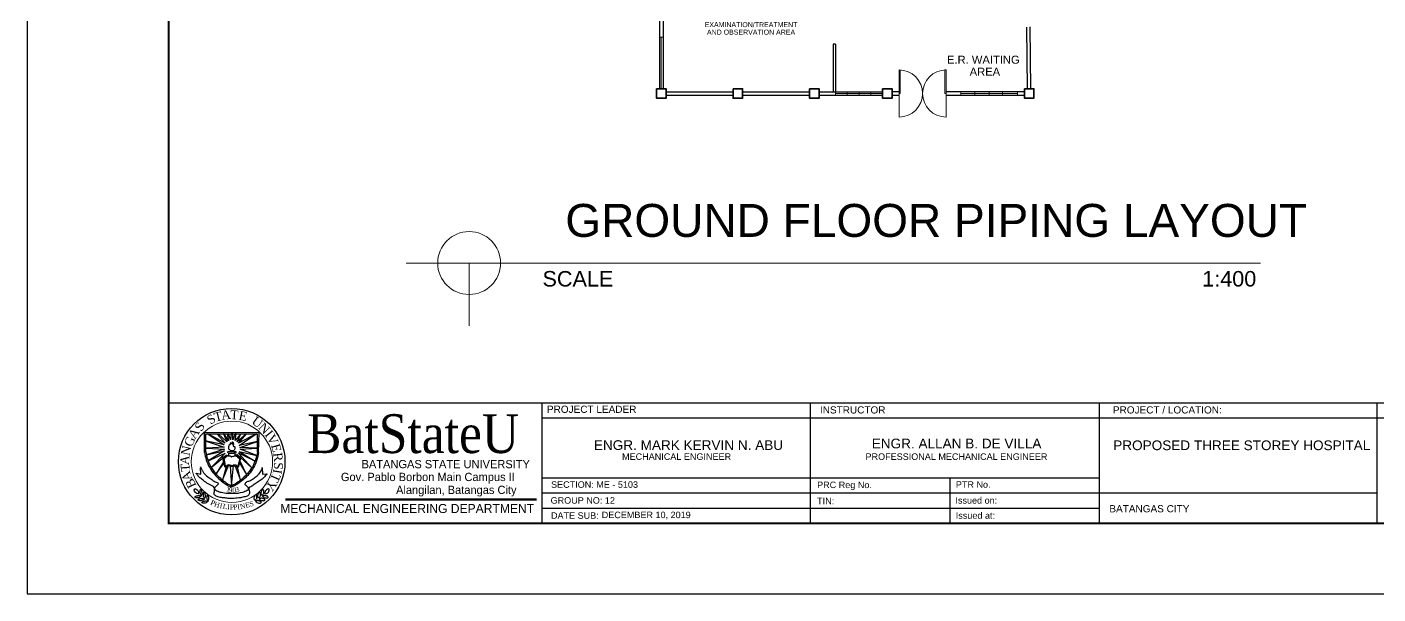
# Model space of a CAD drawing. Header units: millimetres. Extents: x 5 to 598, y 3 to 339.
# Drawn here: x 109.4 to 166.8, y 159 to 183.1 of the extents above; entities that cross this region are included whole.
import ezdxf
from ezdxf.enums import TextEntityAlignment as Align

# ---------------------------------------------------------------- set-up
doc = ezdxf.new("R2010")
doc.units = ezdxf.units.MM
doc.header["$MEASUREMENT"] = 0
doc.layers.add('label', color=7, linetype='Continuous')
doc.layers.add('template', color=7, linetype='Continuous')
doc.styles.add('arial', font='arial.ttf')
doc.styles.add('CGOTHIC', font='GOTHIC.TTF')
doc.styles.add('GARAMOND', font='GARA.TTF')
doc.styles.get("Standard").update_dxf_attribs({"font": 'arial.ttf'})
doc.styles.add('SWISSLT175', font='swissl.ttf', dxfattribs={"height": 0.175})

msp = doc.modelspace()

# ---------------------------------------------------------------- linework, layer by layer
at = {"color": 8, "lineweight": 25}
for p, q in [((136.262, 186.057), (136.262, 180.457)), ((136.412, 186.057), (136.412, 180.457)), ((151.887, 180.459), (151.862, 183.082)), ((152.037, 180.46), (152.012, 183.083)), ((143.637, 182.357), (143.637, 180.332)), ((143.737, 182.357), (143.637, 182.357)), ((143.737, 182.357), (143.737, 180.332)), ((136.537, 180.332), (139.387, 180.332)), ((139.787, 180.332), (142.637, 180.332)), ((143.037, 180.332), (145.737, 180.332)), ((146.437, 180.332), (146.137, 180.332)), ((151.762, 180.332), (148.437, 180.332)), ((136.537, 180.182), (139.387, 180.182)), ((139.787, 180.182), (142.637, 180.182)), ((143.037, 180.182), (145.737, 180.182)), ((146.137, 180.182), (146.237, 180.182)), ((146.137, 180.182), (146.437, 180.182)), ((148.437, 180.182), (151.762, 180.182))]:
    msp.add_line(p, q, dxfattribs=at)
at = {"color": 8, "lineweight": 9}
for p, q in [((136.262, 182.657), (136.412, 182.657)), ((136.337, 182.657), (136.337, 180.457)), ((143.737, 180.332), (144.737, 180.332)), ((143.737, 180.257), (145.737, 180.257)), ((145.737, 180.332), (143.787, 180.332)), ((144.237, 180.332), (144.237, 180.182)), ((144.737, 180.332), (145.737, 180.332)), ((144.737, 180.332), (144.737, 180.182)), ((145.237, 180.332), (145.237, 180.182)), ((149.062, 180.182), (149.062, 180.332)), ((150.262, 180.332), (149.062, 180.332)), ((149.062, 180.257), (151.462, 180.257)), ((149.662, 180.332), (149.662, 180.182)), ((149.887, 180.332), (151.762, 180.332)), ((150.262, 180.332), (151.462, 180.332)), ((150.262, 180.332), (150.262, 180.182)), ((150.825, 180.332), (150.825, 180.182)), ((151.462, 180.332), (151.462, 180.182)), ((143.787, 180.182), (145.737, 180.182)), ((151.462, 180.182), (149.062, 180.182))]:
    msp.add_line(p, q, dxfattribs=at)
at = {"color": 8, "lineweight": 13}
for p, q in [((146.437, 180.257), (146.437, 181.257)), ((146.487, 181.257), (146.487, 180.257)), ((148.437, 181.257), (148.387, 181.257)), ((148.387, 181.257), (148.387, 180.257)), ((148.437, 180.257), (148.437, 181.257)), ((146.437, 180.182), (146.437, 180.332)), ((146.487, 180.257), (146.437, 180.257)), ((146.437, 180.257), (146.437, 179.257)), ((148.387, 180.257), (148.437, 180.257)), ((148.437, 180.332), (148.437, 180.182)), ((148.437, 180.257), (148.437, 179.257))]:
    msp.add_line(p, q, dxfattribs=at)
at = {"color": 0, "linetype": 'ByBlock', "lineweight": 9}
for p, q in [((130.845, 173.054), (125.5, 173.054)), ((128.173, 173.054), (128.173, 170.382)), ((161.797, 173.054), (130.845, 173.054))]:
    msp.add_line(p, q, dxfattribs=at)
at = {"color": 8, "lineweight": 9}
for points in [[(136.262, 182.657), (136.412, 182.657), (136.412, 180.457), (136.262, 180.457)], [(143.737, 180.332), (145.737, 180.332), (145.737, 180.182), (143.737, 180.182)], [(143.737, 180.332), (145.737, 180.332), (145.737, 180.182), (143.737, 180.182)], [(149.062, 180.332), (151.462, 180.332), (151.462, 180.182), (149.062, 180.182)], [(149.062, 180.332), (151.462, 180.332), (151.462, 180.182), (149.062, 180.182)]]:
    msp.add_lwpolyline(points, close=True, dxfattribs=at)
at = {"color": 8, "lineweight": 35}
for points in [[(136.137, 180.457), (136.537, 180.457), (136.537, 180.057), (136.137, 180.057)], [(139.387, 180.457), (139.787, 180.457), (139.787, 180.057), (139.387, 180.057)], [(142.637, 180.457), (143.037, 180.457), (143.037, 180.057), (142.637, 180.057)], [(145.737, 180.457), (146.137, 180.457), (146.137, 180.057), (145.737, 180.057)], [(151.762, 180.46), (152.162, 180.46), (152.162, 180.06), (151.762, 180.06)]]:
    msp.add_lwpolyline(points, close=True, dxfattribs=at)
at = {"color": 0, "linetype": 'ByBlock', "lineweight": 9}
msp.add_circle((128.173, 173.054), 1.336, dxfattribs=at)
at = {"color": 8, "lineweight": 13}
for centre, start, end in [((146.437, 180.257), 270, 90), ((148.437, 180.257), 90, 270)]:
    msp.add_arc(centre, 1, start, end, dxfattribs=at)
at = {"layer": 'template'}
for p, q in [((109.392, 229.387), (109.392, 158.991)), ((115.409, 167.12), (205.66, 167.12)), ((131.255, 167.121), (131.255, 162)), ((131.255, 167.12), (131.255, 162)), ((142.664, 167.121), (142.664, 162)), ((142.664, 167.12), (142.664, 162)), ((154.955, 162), (154.955, 167.12)), ((166.731, 167.12), (166.731, 162)), ((131.255, 166.48), (187.826, 166.48)), ((116.935, 165.864), (119.247, 165.86)), ((116.935, 164.997), (116.935, 165.864)), ((119.231, 164.997), (119.247, 165.86)), ((117.76, 165.328), (116.962, 165.502)), ((116.962, 165.502), (117.76, 165.225)), ((116.984, 165.801), (119.182, 165.801)), ((116.984, 165.032), (116.984, 165.801)), ((117.814, 165.404), (117.076, 165.801)), ((117.076, 165.801), (117.76, 165.328)), ((117.516, 165.801), (117.483, 165.767)), ((117.483, 165.767), (117.814, 165.404)), ((117.874, 165.458), (117.516, 165.801)), ((117.765, 165.801), (117.738, 165.801)), ((117.738, 165.801), (117.874, 165.458)), ((117.955, 165.496), (117.765, 165.801)), ((117.955, 165.801), (117.898, 165.783)), ((117.898, 165.783), (117.955, 165.496)), ((118.036, 165.54), (117.955, 165.801)), ((118.058, 165.801), (118.036, 165.54)), ((118.134, 165.801), (118.058, 165.801)), ((118.232, 165.801), (118.134, 165.545)), ((118.134, 165.545), (118.134, 165.801)), ((118.471, 165.801), (118.232, 165.507)), ((118.232, 165.507), (118.27, 165.801)), ((118.27, 165.801), (118.232, 165.801)), ((118.72, 165.801), (118.313, 165.453)), ((118.313, 165.453), (118.471, 165.801)), ((119.133, 165.801), (118.373, 165.399)), ((118.373, 165.399), (118.72, 165.801)), ((118.411, 165.295), (119.133, 165.801)), ((119.182, 165.464), (118.411, 165.295)), ((118.433, 165.214), (119.182, 165.464)), ((119.182, 165.025), (119.182, 165.801)), ((117.781, 165.138), (117.01, 164.904)), ((117.01, 164.904), (117.787, 165.073)), ((117.76, 165.225), (117.011, 165.192)), ((117.011, 165.192), (117.781, 165.138)), ((117.787, 165.073), (117.085, 164.642)), ((117.085, 164.642), (117.814, 164.976)), ((117.814, 164.976), (117.218, 164.366)), ((117.218, 164.366), (117.868, 164.91)), ((117.698, 164.768), (117.776, 164.413)), ((117.758, 164.761), (117.816, 164.43)), ((117.945, 164.983), (117.945, 164.882)), ((118.224, 164.971), (118.224, 164.87)), ((118.94, 164.354), (118.308, 164.927)), ((118.434, 164.732), (118.353, 164.425)), ((119.079, 164.636), (118.373, 164.976)), ((118.373, 164.976), (118.94, 164.354)), ((118.385, 164.407), (118.48, 164.771)), ((118.411, 165.041), (119.079, 164.636)), ((118.411, 165.041), (119.148, 164.872)), ((119.182, 165.182), (118.433, 165.214)), ((118.443, 165.138), (119.182, 165.182)), ((119.148, 164.872), (118.443, 165.138)), ((116.772, 164.081), (116.761, 164.356)), ((117.733, 164.607), (117.421, 164.091)), ((117.421, 164.091), (117.743, 164.525)), ((117.703, 163.828), (117.95, 164.444)), ((117.857, 164.39), (117.703, 163.828)), ((118.015, 164.428), (118.083, 163.59)), ((118.083, 163.59), (118.167, 164.433)), ((118.237, 164.428), (118.456, 163.822)), ((118.456, 163.822), (118.335, 164.395)), ((118.416, 164.558), (118.72, 164.064)), ((118.72, 164.064), (118.449, 164.628)), ((119.38, 164.359), (119.391, 164.088)), ((116.588, 164.119), (116.772, 164.081)), ((119.391, 164.088), (119.572, 164.094)), ((131.255, 163.93), (154.955, 163.93)), ((148.588, 163.93), (148.588, 162)), ((131.255, 163.287), (166.731, 163.287)), ((131.255, 162.643), (141.589, 162.643)), ((131.255, 162.643), (154.955, 162.643)), ((142.664, 162.643), (152.998, 162.643)), ((109.392, 158.991), (208.668, 158.991))]:
    msp.add_line(p, q, dxfattribs=at)
at = {"layer": 'template', "linetype": 'Continuous', "ltscale": 0.5}
msp.add_line((142.664, 167.12), (142.664, 162), dxfattribs=at)
at = {"layer": 'template', "linetype": 'Continuous', "lineweight": 50}
msp.add_line((120.373, 163.008), (131.033, 163.008), dxfattribs=at)
at = {"layer": 'template', "linetype": 'Continuous', "const_width": 0.0853}
msp.add_lwpolyline([(115.409, 162), (205.66, 162), (205.66, 226.379), (115.409, 226.379)], close=True, dxfattribs=at)
at = {"layer": 'template'}
msp.add_circle((118.087, 164.614), 2.263, dxfattribs=at)
at = {"layer": 'template', "lineweight": 20}
for centre, radius in [((118.087, 164.614), 2.263), ((118.095, 164.608), 1.728)]:
    msp.add_circle(centre, radius, dxfattribs=at)
at = {"layer": 'template', "start_tangent": (-1, 0)}
msp.add_spline([(118.076, 165.073), (118.008, 165.11), (117.972, 165.166), (117.972, 165.229), (117.972, 165.277), (117.986, 165.302), (118, 165.35), (118.022, 165.345), (118.029, 165.393), (118.044, 165.429), (118.063, 165.403), (118.1, 165.369), (118.129, 165.369), (118.127, 165.408), (118.113, 165.442), (118.116, 165.454), (118.151, 165.424), (118.151, 165.397), (118.157, 165.37), (118.157, 165.342), (118.146, 165.297), (118.172, 165.256), (118.205, 165.257), (118.225, 165.205), (118.219, 165.161), (118.188, 165.103), (118.158, 165.077), (118.121, 165.07), (118.075, 165.07), (118.077, 165.07)], degree=3, dxfattribs=at)
at = {"layer": 'template'}
for points in [[(116.935, 164.997), (117.005, 164.697), (117.152, 164.361), (117.353, 164.079), (117.754, 163.715), (118.025, 163.558), (118.08, 163.542)], [(116.984, 165.032), (117.054, 164.732), (117.201, 164.395), (117.402, 164.113), (117.803, 163.75), (118.074, 163.593), (118.129, 163.576)], [(117.698, 164.768), (117.698, 164.807), (117.755, 164.815), (117.817, 164.839), (117.892, 164.877), (117.945, 164.882), (117.945, 164.906)], [(119.182, 165.032), (119.111, 164.732), (118.965, 164.395), (118.764, 164.113), (118.362, 163.75), (118.091, 163.593), (118.037, 163.576)], [(119.231, 164.997), (119.16, 164.697), (119.014, 164.361), (118.813, 164.079), (118.411, 163.715), (118.14, 163.558), (118.086, 163.542)], [(118.479, 164.767), (118.466, 164.81), (118.405, 164.796), (118.37, 164.813), (118.344, 164.845), (118.307, 164.868), (118.275, 164.891), (118.224, 164.891)], [(117.776, 164.413), (117.825, 164.378), (117.877, 164.39), (117.912, 164.427), (117.95, 164.444), (118.002, 164.444), (118.043, 164.436), (118.083, 164.415), (118.15, 164.43), (118.191, 164.441), (118.237, 164.428), (118.335, 164.395), (118.385, 164.407)], [(117.816, 164.43), (117.872, 164.43), (117.88, 164.454), (117.918, 164.474), (117.982, 164.488), (118.043, 164.459), (118.08, 164.454), (118.13, 164.457), (118.167, 164.474), (118.223, 164.48), (118.257, 164.477), (118.289, 164.454), (118.307, 164.439), (118.353, 164.425)], [(116.669, 163.25), (116.561, 163.289), (116.51, 163.367), (116.504, 163.443), (116.513, 163.456), (116.58, 163.45), (116.647, 163.39), (116.673, 163.331), (116.681, 163.276), (116.681, 163.248), (116.674, 163.248), (116.66, 163.263), (116.658, 163.263)], [(116.775, 163.139), (116.714, 163.092), (116.626, 163.073), (116.571, 163.075), (116.528, 163.102), (116.526, 163.12), (116.569, 163.146), (116.611, 163.162), (116.662, 163.17), (116.682, 163.176), (116.721, 163.166), (116.772, 163.138), (116.774, 163.131)], [(116.913, 163.02), (116.852, 162.973), (116.764, 162.955), (116.71, 162.957), (116.666, 162.984), (116.664, 163.001), (116.707, 163.028), (116.749, 163.044), (116.8, 163.052), (116.82, 163.057), (116.859, 163.047), (116.91, 163.019), (116.912, 163.013)], [(116.802, 163.175), (116.83, 163.247), (116.823, 163.337), (116.806, 163.388), (116.768, 163.423), (116.751, 163.419), (116.737, 163.371), (116.734, 163.326), (116.741, 163.275), (116.741, 163.254), (116.761, 163.22), (116.802, 163.178), (116.809, 163.178)], [(116.941, 163.056), (116.968, 163.129), (116.961, 163.218), (116.944, 163.27), (116.906, 163.304), (116.889, 163.301), (116.875, 163.253), (116.872, 163.208), (116.879, 163.156), (116.879, 163.136), (116.899, 163.101), (116.941, 163.06), (116.948, 163.06)], [(117.092, 162.949), (117.119, 163.022), (117.113, 163.111), (117.095, 163.163), (117.057, 163.197), (117.04, 163.194), (117.026, 163.145), (117.023, 163.101), (117.03, 163.049), (117.03, 163.028), (117.051, 162.994), (117.092, 162.953), (117.099, 162.953)], [(119.07, 162.966), (119.045, 163.039), (119.056, 163.128), (119.075, 163.179), (119.114, 163.212), (119.132, 163.208), (119.143, 163.159), (119.145, 163.114), (119.136, 163.063), (119.135, 163.042), (119.113, 163.009), (119.07, 162.969), (119.063, 162.97)], [(119.225, 163.067), (119.201, 163.14), (119.211, 163.229), (119.231, 163.28), (119.27, 163.313), (119.287, 163.309), (119.299, 163.26), (119.3, 163.215), (119.291, 163.164), (119.29, 163.143), (119.268, 163.11), (119.225, 163.07), (119.219, 163.07)], [(119.251, 163.029), (119.311, 162.98), (119.398, 162.958), (119.452, 162.958), (119.497, 162.982), (119.499, 163), (119.458, 163.028), (119.416, 163.046), (119.365, 163.056), (119.346, 163.063), (119.307, 163.054), (119.254, 163.028), (119.252, 163.022)], [(119.368, 163.179), (119.344, 163.253), (119.354, 163.342), (119.374, 163.393), (119.413, 163.425), (119.43, 163.421), (119.442, 163.373), (119.443, 163.328), (119.434, 163.276), (119.434, 163.256), (119.411, 163.222), (119.368, 163.183), (119.362, 163.183)], [(119.394, 163.142), (119.454, 163.093), (119.541, 163.07), (119.595, 163.07), (119.64, 163.095), (119.642, 163.112), (119.601, 163.141), (119.559, 163.159), (119.508, 163.169), (119.489, 163.175), (119.45, 163.167), (119.397, 163.141), (119.395, 163.134)], [(119.504, 163.249), (119.615, 163.283), (119.668, 163.359), (119.678, 163.435), (119.669, 163.448), (119.602, 163.444), (119.533, 163.387), (119.504, 163.33), (119.494, 163.275), (119.493, 163.247), (119.499, 163.247), (119.515, 163.261), (119.516, 163.261)], [(117.065, 162.913), (117.003, 162.866), (116.915, 162.848), (116.861, 162.85), (116.817, 162.876), (116.816, 162.894), (116.858, 162.921), (116.9, 162.936), (116.951, 162.944), (116.971, 162.95), (117.01, 162.94), (117.061, 162.912), (117.063, 162.905)], [(119.095, 162.928), (119.155, 162.879), (119.242, 162.857), (119.296, 162.857), (119.341, 162.882), (119.343, 162.899), (119.302, 162.927), (119.261, 162.945), (119.21, 162.955), (119.19, 162.962), (119.151, 162.953), (119.099, 162.927), (119.096, 162.921)]]:
    msp.add_spline(points, degree=3, dxfattribs=at)
for points, end_tangent in [([(117.758, 164.761), (117.834, 164.801), (117.886, 164.848), (117.938, 164.862), (117.99, 164.868), (118.043, 164.848), (118.063, 164.822), (118.083, 164.807), (118.112, 164.833), (118.179, 164.848), (118.243, 164.859), (118.312, 164.828), (118.359, 164.781), (118.417, 164.761), (118.434, 164.77), (118.434, 164.732)], (0, -1)), ([(117.931, 165.053), (118.018, 165.048), (118.11, 165.044), (118.171, 165.046), (118.225, 165.052), (118.255, 165.049), (118.256, 165.02), (118.256, 164.996), (118.246, 164.975), (118.22, 164.971), (118.17, 164.966), (118.082, 164.966), (117.978, 164.964), (117.951, 164.98), (117.921, 164.999), (117.93, 165.054), (117.93, 165.06)], (-1, 0))]:
    msp.add_spline(points, degree=3, dxfattribs=dict(at, end_tangent=end_tangent))
for points, knots in [([(116.777, 164.385), (116.727, 164.385), (116.85, 164.222), (116.907, 164.109), (117.063, 163.97), (117.238, 163.868), (117.352, 163.753), (117.535, 163.723), (117.492, 163.631), (117.444, 163.581), (117.381, 163.542), (117.332, 163.444), (117.486, 163.356), (117.663, 163.306), (117.881, 163.268), (118.061, 163.27), (118.271, 163.266), (118.506, 163.294), (118.701, 163.374), (118.808, 163.437), (118.808, 163.505), (118.75, 163.547), (118.714, 163.597), (118.648, 163.632), (118.668, 163.7), (118.729, 163.773), (118.866, 163.795), (119.01, 163.897), (119.146, 163.99), (119.248, 164.094), (119.311, 164.187), (119.367, 164.257), (119.38, 164.347), (119.38, 164.359)], [0, 0, 0, 0, 0.050157, 0.09733, 0.169415, 0.238469, 0.297382, 0.34519, 0.361609, 0.384753, 0.415402, 0.43521, 0.480082, 0.549086, 0.637593, 0.692397, 0.728181, 0.847546, 0.920378, 0.94488, 0.959291, 0.979722, 1.010309, 1.023969, 1.046254, 1.066064, 1.119081, 1.173808, 1.241086, 1.282544, 1.318293, 1.350594, 1.379885, 1.379885, 1.379885, 1.379885]), ([(116.761, 164.379), (116.766, 164.384), (116.774, 164.388), (116.787, 164.388), (116.789, 164.388)], [3.04846765, 3.04846765, 3.04846765, 3.04846765, 3.05886904, 3.06079098, 3.06079098, 3.06079098, 3.06079098]), ([(119.572, 164.094), (119.575, 164.094), (119.6, 164.089), (119.462, 163.96), (119.378, 163.85), (119.206, 163.754), (119.047, 163.647), (118.93, 163.553), (118.805, 163.512), (118.83, 163.382), (118.861, 163.278), (118.788, 163.151), (118.636, 163.122), (118.439, 163.071), (118.195, 163.052), (117.958, 163.046), (117.747, 163.079), (117.56, 163.099), (117.426, 163.147), (117.353, 163.202), (117.327, 163.251), (117.348, 163.34), (117.367, 163.427), (117.337, 163.579), (117.122, 163.623), (116.958, 163.762), (116.805, 163.88), (116.674, 163.969), (116.63, 164.057), (116.558, 164.124), (116.586, 164.12), (116.616, 164.113)], [1.525096, 1.525096, 1.525096, 1.525096, 1.532073, 1.584612, 1.633558, 1.698069, 1.768711, 1.823631, 1.856154, 1.874433, 1.942755, 1.959564, 2.013837, 2.081716, 2.168665, 2.253261, 2.318126, 2.380396, 2.439479, 2.4572, 2.470092, 2.492272, 2.543518, 2.560297, 2.639259, 2.721631, 2.780104, 2.832648, 2.871086, 2.885372, 2.911145, 2.911145, 2.911145, 2.911145]), ([(118.056, 163.922), (118.068, 163.92), (118.089, 163.917), (118.104, 163.919), (118.116, 163.922)], [0, 0, 0, 0, 0.01145534, 0.02007474, 0.02007474, 0.02007474, 0.02007474]), ([(118.056, 163.902), (118.068, 163.9), (118.089, 163.896), (118.104, 163.898), (118.116, 163.901)], [0, 0, 0, 0, 0.01145534, 0.02007474, 0.02007474, 0.02007474, 0.02007474]), ([(118.061, 163.853), (118.072, 163.854), (118.089, 163.857), (118.101, 163.856), (118.109, 163.854)], [0.00178548, 0.00178548, 0.00178548, 0.00178548, 0.01145534, 0.01823656, 0.01823656, 0.01823656, 0.01823656]), ([(118.063, 163.832), (118.073, 163.834), (118.088, 163.836), (118.101, 163.835), (118.107, 163.834)], [0.00231179, 0.00231179, 0.00231179, 0.00231179, 0.01145534, 0.0176246, 0.0176246, 0.0176246, 0.0176246])]:
    msp.add_open_spline(points, degree=3, knots=knots, dxfattribs=at)

# ---------------------------------------------------------------- texts
at = {"color": 0, "linetype": 'ByBlock', "lineweight": 9}
for s, height, p in [('GROUND FLOOR PIPING LAYOUT', 1.4, (132.258, 174.164)), ('SCALE                                                                                                  1:400', 0.657637, (131.289, 172.056))]:
    msp.add_text(s, height=height, dxfattribs=at).set_placement(p)
at = {"layer": 'label', "color": 8, "lineweight": -2, "ltscale": 0.4, "attachment_point": 5, "line_spacing_factor": 0.9, "style": 'SWISSLT175'}
for s, insert, char_height in [('EXAMINATION/TREATMENT\\PAND OBSERVATION AREA', (140.149, 183.022), 0.2125), ('E.R. WAITING^J AREA', (150.017, 181.438), 0.34)]:
    msp.add_mtext(s, dxfattribs=dict(at, insert=insert, char_height=char_height))
at = {"layer": 'template', "width": 1}
for s, height, style, p in [('BatStateU', 1.6503, 'GARAMOND', (125.793, 164.98)), ('Gov. Pablo Borbon Main Campus II', 0.35128, 'CGOTHIC', (126.42, 163.789)), ('BATANGAS STATE UNIVERSITY', 0.35128, 'CGOTHIC', (127.179, 164.334)), ('Alangilan, Batangas City', 0.35128, 'CGOTHIC', (127.628, 163.24))]:
    msp.add_text(s, height=height, dxfattribs=dict(at, style=style)).set_placement(p, align=Align.CENTER)
at = {"layer": 'template', "style": 'arial'}
for s, height, p in [('PROJECT LEADER', 0.30409, (131.479, 166.688)), ('INSTRUCTOR', 0.304, (143.077, 166.661)), ('PROJECT / LOCATION:', 0.30402, (155.52, 166.661)), ('PROJECT / LOCATION:', 0.30402, (155.52, 166.661)), ('PROJECT / LOCATION:', 0.30402, (155.52, 166.661)), ('ENGR. MARK KERVIN N. ABU', 0.41257, (133.473, 165.111)), ('ENGR. ALLAN B. DE VILLA', 0.41257, (145.276, 165.179)), ('PROPOSED THREE STOREY HOSPITAL', 0.41257, (155.535, 165.103)), ('MECHANICAL ENGINEER', 0.27505, (134.67, 164.69)), ('PROFESSIONAL MECHANICAL ENGINEER', 0.27505, (145.011, 164.69)), ('SECTION: ME - 5103', 0.27505, (131.653, 163.503)), ('PRC Reg No.', 0.27505, (142.956, 163.49)), ('PTR No.', 0.275, (148.85, 163.503)), ('GROUP NO: 12', 0.27505, (131.634, 162.83)), ('TIN:', 0.275, (142.956, 162.807)), ('Issued on:', 0.275, (148.832, 162.83)), ('DATE SUB:', 0.275, (131.65, 162.186)), ('DECEMBER 10, 2019', 0.27505, (133.806, 162.213)), ('Issued at:', 0.275, (148.847, 162.186)), ('BATANGAS CITY', 0.30402, (155.372, 162.462))]:
    msp.add_text(s, height=height, dxfattribs=at).set_placement(p)
at = {"layer": 'template', "attachment_point": 1}
for s, insert, char_height, width, rotation in [('{\\fTimes New Roman|b0|i0|c0|p18;S}', (116.982, 166.494), 0.37713, 29.67394, 33.23179), ('{\\fTimes New Roman|b0|i0|c0|p18;T}', (117.297, 166.671), 0.37713, 29.67394, 14.44799), ('{\\fTimes New Roman|b0|i0|c0|p18;A}', (117.621, 166.768), 0.37713, 29.67394, 5.71852), ('{\\fTimes New Roman|b0|i0|c0|p18;T}', (118.037, 166.802), 0.37713, 0.3193, 356.81503), ('{\\fTimes New Roman|b0|i0|c0|p18;E}', (118.433, 166.774), 0.37713, 29.67394, 348.69045), ('{\\fTimes New Roman|b0|i0|c0|p18;U}', (119.125, 166.565), 0.37713, 29.67394, 323.50126), ('{\\fTimes New Roman|b0|i0|c0|p18;A}', (116.208, 165.752), 0.37713, 29.67394, 56.11039), ('{\\fTimes New Roman|b0|i0|c0|p18;S}', (116.483, 166.079), 0.37713, 29.67394, 56.11039), ('{\\fTimes New Roman|b0|i0|c0|p18;N}', (119.462, 166.308), 0.37713, 29.67394, 314.13564), ('{\\fTimes New Roman|b0|i0|c0|p18;I}', (119.762, 165.994), 0.37713, 29.67394, 308.6454), ('{\\fTimes New Roman|b0|i0|c0|p18;N}', (115.919, 164.927), 0.37713, 29.67394, 77.56161), ('{\\fTimes New Roman|b0|i0|c0|p18;G}', (116.043, 165.365), 0.37713, 29.67394, 65.93474), ('{\\fTimes New Roman|b0|i0|c0|p18;V}', (119.894, 165.825), 0.37713, 29.67394, 298.20017), ('{\\fTimes New Roman|b0|i0|c0|p18;E}', (120.118, 165.413), 0.37713, 29.67394, 285.47868), ('{\\fTimes New Roman|b0|i0|c0|p18;A}', (115.889, 164.493), 0.37713, 29.67394, 85.53705), ('{\\fTimes New Roman|b0|i0|c0|p18;R}', (120.226, 165.021), 0.37713, 29.67394, 276.19955), ('{\\fTimes New Roman|b0|i0|c0|p18;T}', (115.939, 164.172), 0.37713, 29.67394, 94.26652), ('{\\fTimes New Roman|b0|i0|c0|p18;A}', (116.074, 163.739), 0.37713, 29.67394, 110.36673), ('{\\fTimes New Roman|b0|i0|c0|p18;I}', (120.232, 164.254), 0.37713, 29.67394, 259.8108), ('{\\fTimes New Roman|b0|i0|c0|p18;S}', (120.273, 164.579), 0.37713, 29.67394, 266.05857), ('{\\fTimes New Roman|b0|i0|c0|p18;B}', (116.255, 163.433), 0.37713, 29.67394, 115.18408), ('{\\fTimes New Roman|b0|i0|c0|p18;Y}', (120.034, 163.658), 0.37713, 29.67394, 237.49398), ('{\\fTimes New Roman|b0|i0|c0|p18;T}', (120.185, 164.009), 0.37713, 29.67394, 245.97799), ('{\\fTimes New Roman|b0|i0|c0|p18;P}', (117.251, 162.994), 0.21119, 29.67394, 333.24497), ('{\\fTimes New Roman|b0|i0|c0|p18;P}', (117.256, 162.994), 0.21119, 29.67394, 333.24497), ('{\\fTimes New Roman|b0|i0|c0|p18;1}', (117.872, 163.538), 0.21119, 29.67394, 350.69674), ('{\\fTimes New Roman|b0|i0|c0|p18;9}', (117.954, 163.516), 0.21119, 29.67394, 359.89652), ('{\\fTimes New Roman|b0|i0|c0|p18;0}', (118.111, 163.512), 0.21119, 29.67394, 359.89652), ('{\\fTimes New Roman|b0|i0|c0|p18;3}', (118.225, 163.514), 0.21119, 29.67394, 14.57269), ('{\\fTimes New Roman|b0|i0|c0|p18;H}', (117.383, 162.919), 0.21119, 29.67394, 342.36893), ('{\\fTimes New Roman|b0|i0|c0|p18;I}', (117.598, 162.85), 0.21119, 29.67394, 350.74463), ('{\\fTimes New Roman|b0|i0|c0|p18;L}', (117.728, 162.83), 0.21119, 29.67394, 350.69674), ('{\\fTimes New Roman|b0|i0|c0|p18;I}', (117.904, 162.797), 0.21119, 29.67394, 357.83253), ('{\\fTimes New Roman|b0|i0|c0|p18;P}', (118.01, 162.787), 0.21119, 29.67394, 359.89652), ('{\\fTimes New Roman|b0|i0|c0|p18;P}', (118.143, 162.781), 0.21119, 29.67394, 7.51618), ('{\\fTimes New Roman|b0|i0|c0|p18;I}', (118.305, 162.788), 0.21119, 29.67394, 9.03911), ('{\\fTimes New Roman|b0|i0|c0|p18;N}', (118.414, 162.798), 0.21119, 29.67394, 12.92447), ('{\\fTimes New Roman|b0|i0|c0|p18;E}', (118.637, 162.854), 0.21119, 29.67394, 14.57269), ('{\\fTimes New Roman|b0|i0|c0|p18;S}', (118.816, 162.906), 0.21119, 29.67394, 14.57269)]:
    msp.add_mtext(s, dxfattribs=dict(at, insert=insert, char_height=char_height, width=width, rotation=rotation))
at = {"layer": 'template', "linetype": 'Continuous', "lineweight": 0, "insert": (120.147, 162.815), "char_height": 0.38403, "width": 12.18966, "attachment_point": 1}
msp.add_mtext('{\\fCentury Gothic|b0|i0|c0|p34;\\C7;MECHANICAL ENGINEERING DEPARTMENT}', dxfattribs=at)

doc.saveas('drawing.dxf')
